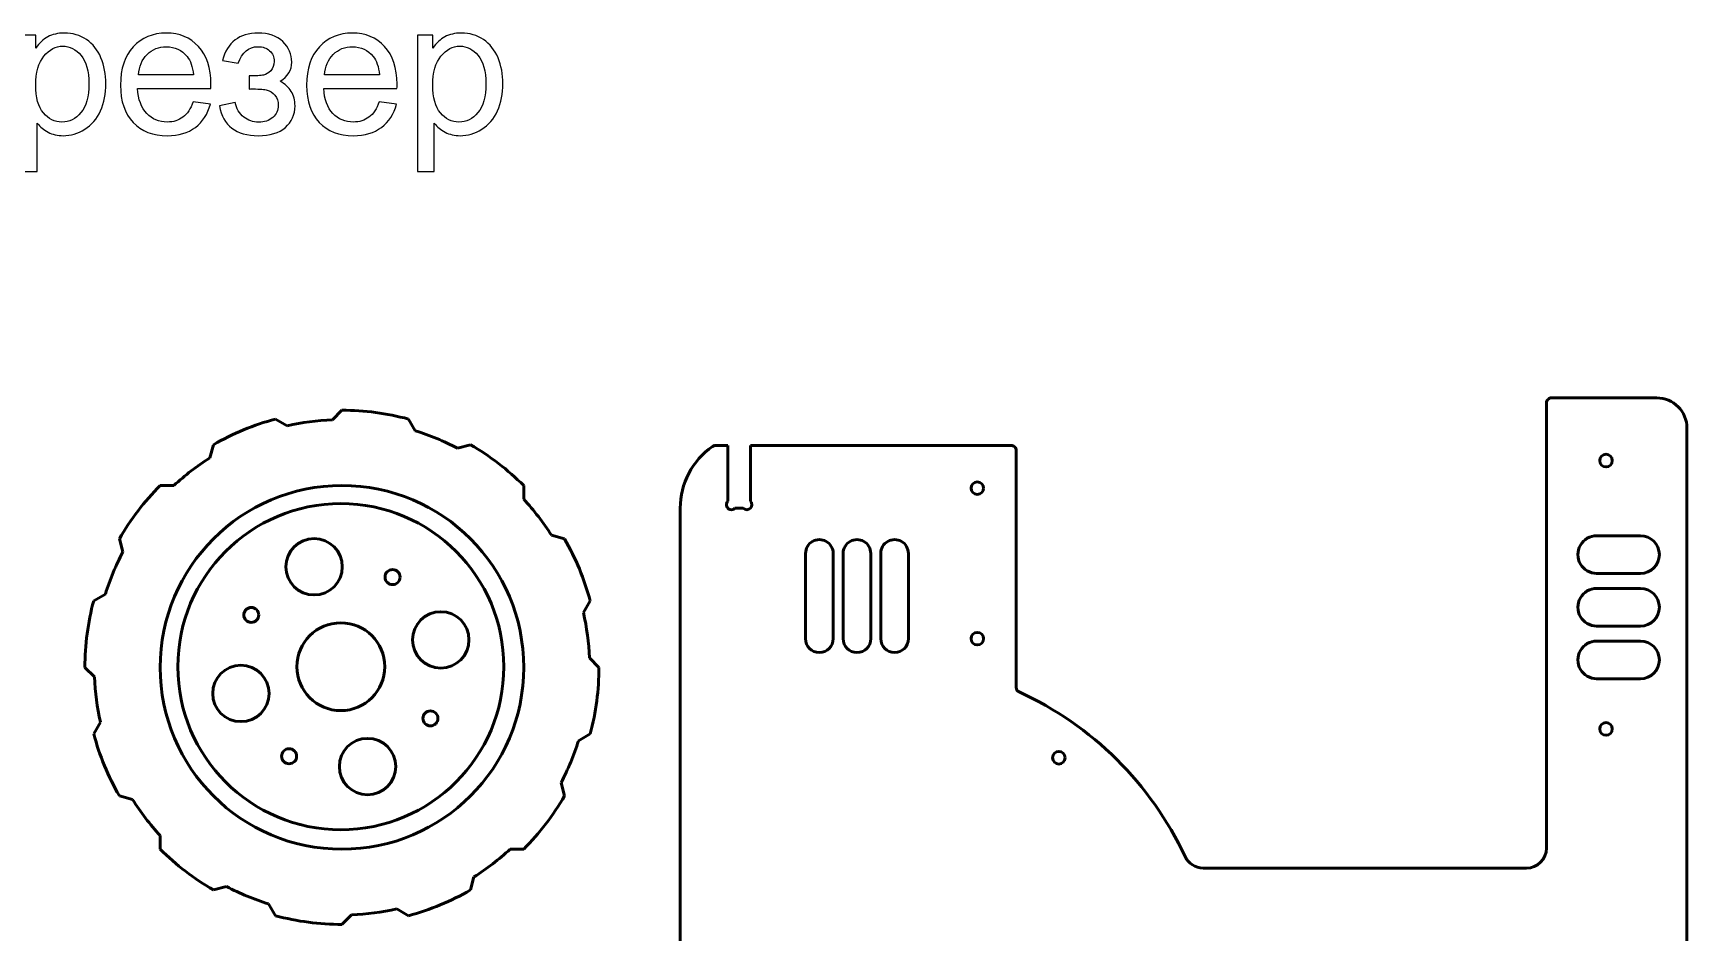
# Model space of a CAD drawing. Header units: millimetres. Extents: x -5696 to 5717, y -1207 to 892.
# Drawn here: x -1529 to -206, y 144 to 864 of the extents above; entities that cross this region are included whole.
import ezdxf

# ---------------------------------------------------------------- set-up
doc = ezdxf.new("R2010")
doc.units = ezdxf.units.MM
doc.header["$MEASUREMENT"] = 0
doc.layers.add('layer 1', color=7, linetype='Continuous')

msp = doc.modelspace()

# ---------------------------------------------------------------- linework, layer by layer
at = {"layer": 'layer 1', "color": 242}
for points, knots in [([(-1538.9148, 753.4453), (-1538.9148, 753.4453), (-1538.9148, 862.3646), (-1538.9148, 862.3646), (-1538.9148, 862.3646), (-1538.9148, 862.3646), (-1526.779, 862.3646), (-1526.779, 862.3646), (-1526.779, 862.3646), (-1526.779, 862.3646), (-1526.779, 852.0238), (-1526.779, 852.0238), (-1526.779, 852.0238), (-1523.922, 856.0185), (-1520.6858, 859.0272), (-1517.0703, 861.0246), (-1517.0703, 861.0246), (-1513.4801, 863.0219), (-1509.1061, 864.0332), (-1503.9737, 864.0332), (-1503.9737, 864.0332), (-1497.2484, 864.0332), (-1491.3322, 862.314), (-1486.1997, 858.8502), (-1486.1997, 858.8502), (-1481.0672, 855.4117), (-1477.1989, 850.5321), (-1474.5695, 844.2619), (-1474.5695, 844.2619), (-1471.9653, 837.9664), (-1470.6506, 831.0895), (-1470.6506, 823.5804), (-1470.6506, 823.5804), (-1470.6506, 815.5657), (-1472.0918, 808.3347), (-1474.974, 801.8875), (-1474.974, 801.8875), (-1477.8563, 795.4657), (-1482.0533, 790.5355), (-1487.565, 787.097), (-1487.565, 787.097), (-1493.0514, 783.6838), (-1498.8412, 781.9645), (-1504.9091, 781.9645), (-1504.9091, 781.9645), (-1509.359, 781.9645), (-1513.3537, 782.9), (-1516.868, 784.7709), (-1516.868, 784.7709), (-1520.4076, 786.6419), (-1523.2899, 788.9932), (-1525.5654, 791.8502), (-1525.5654, 791.8502), (-1525.5654, 791.8502), (-1525.5654, 753.4453), (-1525.5654, 753.4453), (-1525.5654, 753.4453), (-1525.5654, 753.4453), (-1538.9148, 753.4453), (-1538.9148, 753.4453)], [0, 0, 0, 0, 0.0625, 0.0625, 0.0625, 0.0625, 0.125, 0.125, 0.125, 0.125, 0.1875, 0.1875, 0.1875, 0.1875, 0.25, 0.25, 0.25, 0.25, 0.3125, 0.3125, 0.3125, 0.3125, 0.375, 0.375, 0.375, 0.375, 0.4375, 0.4375, 0.4375, 0.4375, 0.5, 0.5, 0.5, 0.5, 0.5625, 0.5625, 0.5625, 0.5625, 0.625, 0.625, 0.625, 0.625, 0.6875, 0.6875, 0.6875, 0.6875, 0.75, 0.75, 0.75, 0.75, 0.8125, 0.8125, 0.8125, 0.8125, 0.875, 0.875, 0.875, 0.875, 1, 1, 1, 1]), ([(-1400.8442, 809.1185), (-1400.8442, 809.1185), (-1387.0396, 807.2981), (-1387.0396, 807.2981), (-1387.0396, 807.2981), (-1389.1887, 799.2834), (-1393.2087, 793.0385), (-1399.0743, 788.614), (-1399.0743, 788.614), (-1404.94, 784.1894), (-1412.4238, 781.9645), (-1421.551, 781.9645), (-1421.551, 781.9645), (-1433.0295, 781.9645), (-1442.1314, 785.5041), (-1448.8566, 792.5834), (-1448.8566, 792.5834), (-1455.5819, 799.6374), (-1458.9446, 809.5736), (-1458.9446, 822.3415), (-1458.9446, 822.3415), (-1458.9446, 835.5393), (-1455.5566, 845.8042), (-1448.7555, 853.0857), (-1448.7555, 853.0857), (-1441.9544, 860.3925), (-1433.1306, 864.0332), (-1422.2842, 864.0332), (-1422.2842, 864.0332), (-1411.7917, 864.0332), (-1403.2208, 860.4683), (-1396.5713, 853.3132), (-1396.5713, 853.3132), (-1389.9219, 846.1581), (-1386.5845, 836.0955), (-1386.5845, 823.1253), (-1386.5845, 823.1253), (-1386.5845, 822.3415), (-1386.6098, 821.1532), (-1386.6604, 819.5857), (-1386.6604, 819.5857), (-1386.6604, 819.5857), (-1445.2917, 819.5857), (-1445.2917, 819.5857), (-1445.2917, 819.5857), (-1444.7861, 810.9642), (-1442.3589, 804.34), (-1437.9596, 799.7638), (-1437.9596, 799.7638), (-1433.5857, 795.1875), (-1428.0993, 792.8868), (-1421.551, 792.8868), (-1421.551, 792.8868), (-1416.6713, 792.8868), (-1412.4996, 794.1762), (-1409.0611, 796.7551), (-1409.0611, 796.7551), (-1405.5974, 799.334), (-1402.8668, 803.4551), (-1400.8442, 809.1185)], [0, 0, 0, 0, 0.0625, 0.0625, 0.0625, 0.0625, 0.125, 0.125, 0.125, 0.125, 0.1875, 0.1875, 0.1875, 0.1875, 0.25, 0.25, 0.25, 0.25, 0.3125, 0.3125, 0.3125, 0.3125, 0.375, 0.375, 0.375, 0.375, 0.4375, 0.4375, 0.4375, 0.4375, 0.5, 0.5, 0.5, 0.5, 0.5625, 0.5625, 0.5625, 0.5625, 0.625, 0.625, 0.625, 0.625, 0.6875, 0.6875, 0.6875, 0.6875, 0.75, 0.75, 0.75, 0.75, 0.8125, 0.8125, 0.8125, 0.8125, 0.875, 0.875, 0.875, 0.875, 1, 1, 1, 1]), ([(-1356.0679, 819.2823), (-1356.0679, 819.2823), (-1356.0679, 829.7495), (-1356.0679, 829.7495), (-1356.0679, 829.7495), (-1350.4551, 829.8), (-1346.6121, 830.0276), (-1344.5894, 830.4068), (-1344.5894, 830.4068), (-1342.5415, 830.8113), (-1340.5947, 831.9744), (-1338.7743, 833.9464), (-1338.7743, 833.9464), (-1336.954, 835.9185), (-1336.0438, 838.371), (-1336.0438, 841.3291), (-1336.0438, 841.3291), (-1336.0438, 844.894), (-1337.2321, 847.7763), (-1339.634, 849.9), (-1339.634, 849.9), (-1342.0358, 852.0491), (-1345.1204, 853.111), (-1348.9381, 853.111), (-1348.9381, 853.111), (-1356.4472, 853.111), (-1361.706, 848.7117), (-1364.7147, 839.9132), (-1364.7147, 839.9132), (-1364.7147, 839.9132), (-1377.4574, 842.037), (-1377.4574, 842.037), (-1377.4574, 842.037), (-1373.5132, 856.7012), (-1363.9562, 864.0332), (-1348.837, 864.0332), (-1348.837, 864.0332), (-1340.443, 864.0332), (-1333.8694, 861.7578), (-1329.0909, 857.1815), (-1329.0909, 857.1815), (-1324.3124, 852.6053), (-1321.9358, 847.1442), (-1321.9358, 840.7981), (-1321.9358, 840.7981), (-1321.9358, 834.4015), (-1325.0456, 829.2944), (-1331.24, 825.5272), (-1331.24, 825.5272), (-1327.2706, 823.4034), (-1324.3124, 820.6981), (-1322.3151, 817.4113), (-1322.3151, 817.4113), (-1320.343, 814.1245), (-1319.357, 810.231), (-1319.357, 805.7306), (-1319.357, 805.7306), (-1319.357, 798.6766), (-1321.9358, 792.9626), (-1327.0683, 788.5634), (-1327.0683, 788.5634), (-1332.226, 784.1641), (-1339.4064, 781.9645), (-1348.66, 781.9645), (-1348.66, 781.9645), (-1366.611, 781.9645), (-1377.0276, 789.9034), (-1379.8845, 805.7811), (-1379.8845, 805.7811), (-1379.8845, 805.7811), (-1367.2936, 808.5117), (-1367.2936, 808.5117), (-1367.2936, 808.5117), (-1366.1559, 803.5057), (-1363.8551, 799.6121), (-1360.366, 796.8562), (-1360.366, 796.8562), (-1356.877, 794.1004), (-1352.9075, 792.7351), (-1348.4072, 792.7351), (-1348.4072, 792.7351), (-1343.9068, 792.7351), (-1340.1649, 793.9992), (-1337.1815, 796.5528), (-1337.1815, 796.5528), (-1334.1981, 799.0811), (-1332.7064, 802.3174), (-1332.7064, 806.2615), (-1332.7064, 806.2615), (-1332.7064, 809.3208), (-1333.6419, 811.9755), (-1335.5128, 814.251), (-1335.5128, 814.251), (-1337.3838, 816.5264), (-1339.3811, 817.9423), (-1341.5049, 818.4985), (-1341.5049, 818.4985), (-1343.6287, 819.08), (-1347.4717, 819.3581), (-1353.034, 819.3581), (-1353.034, 819.3581), (-1353.4891, 819.3581), (-1354.5004, 819.3328), (-1356.0679, 819.2823)], [0, 0, 0, 0, 0.037037037, 0.037037037, 0.037037037, 0.037037037, 0.074074074, 0.074074074, 0.074074074, 0.074074074, 0.111111111, 0.111111111, 0.111111111, 0.111111111, 0.148148148, 0.148148148, 0.148148148, 0.148148148, 0.185185185, 0.185185185, 0.185185185, 0.185185185, 0.222222222, 0.222222222, 0.222222222, 0.222222222, 0.259259259, 0.259259259, 0.259259259, 0.259259259, 0.296296296, 0.296296296, 0.296296296, 0.296296296, 0.333333333, 0.333333333, 0.333333333, 0.333333333, 0.37037037, 0.37037037, 0.37037037, 0.37037037, 0.407407407, 0.407407407, 0.407407407, 0.407407407, 0.444444444, 0.444444444, 0.444444444, 0.444444444, 0.481481481, 0.481481481, 0.481481481, 0.481481481, 0.518518519, 0.518518519, 0.518518519, 0.518518519, 0.555555556, 0.555555556, 0.555555556, 0.555555556, 0.592592593, 0.592592593, 0.592592593, 0.592592593, 0.62962963, 0.62962963, 0.62962963, 0.62962963, 0.666666667, 0.666666667, 0.666666667, 0.666666667, 0.703703704, 0.703703704, 0.703703704, 0.703703704, 0.740740741, 0.740740741, 0.740740741, 0.740740741, 0.777777778, 0.777777778, 0.777777778, 0.777777778, 0.814814815, 0.814814815, 0.814814815, 0.814814815, 0.851851852, 0.851851852, 0.851851852, 0.851851852, 0.888888889, 0.888888889, 0.888888889, 0.888888889, 0.925925926, 0.925925926, 0.925925926, 0.925925926, 1, 1, 1, 1]), ([(-1251.9525, 809.1185), (-1251.9525, 809.1185), (-1238.1479, 807.2981), (-1238.1479, 807.2981), (-1238.1479, 807.2981), (-1240.297, 799.2834), (-1244.317, 793.0385), (-1250.1826, 788.614), (-1250.1826, 788.614), (-1256.0483, 784.1894), (-1263.5321, 781.9645), (-1272.6593, 781.9645), (-1272.6593, 781.9645), (-1284.1378, 781.9645), (-1293.2397, 785.5041), (-1299.9649, 792.5834), (-1299.9649, 792.5834), (-1306.6902, 799.6374), (-1310.0529, 809.5736), (-1310.0529, 822.3415), (-1310.0529, 822.3415), (-1310.0529, 835.5393), (-1306.6649, 845.8042), (-1299.8638, 853.0857), (-1299.8638, 853.0857), (-1293.0627, 860.3925), (-1284.2389, 864.0332), (-1273.3925, 864.0332), (-1273.3925, 864.0332), (-1262.9, 864.0332), (-1254.3291, 860.4683), (-1247.6796, 853.3132), (-1247.6796, 853.3132), (-1241.0302, 846.1581), (-1237.6928, 836.0955), (-1237.6928, 823.1253), (-1237.6928, 823.1253), (-1237.6928, 822.3415), (-1237.7181, 821.1532), (-1237.7687, 819.5857), (-1237.7687, 819.5857), (-1237.7687, 819.5857), (-1296.4, 819.5857), (-1296.4, 819.5857), (-1296.4, 819.5857), (-1295.8944, 810.9642), (-1293.4672, 804.34), (-1289.0679, 799.7638), (-1289.0679, 799.7638), (-1284.694, 795.1875), (-1279.2076, 792.8868), (-1272.6593, 792.8868), (-1272.6593, 792.8868), (-1267.7796, 792.8868), (-1263.6079, 794.1762), (-1260.1694, 796.7551), (-1260.1694, 796.7551), (-1256.7057, 799.334), (-1253.9751, 803.4551), (-1251.9525, 809.1185)], [0, 0, 0, 0, 0.0625, 0.0625, 0.0625, 0.0625, 0.125, 0.125, 0.125, 0.125, 0.1875, 0.1875, 0.1875, 0.1875, 0.25, 0.25, 0.25, 0.25, 0.3125, 0.3125, 0.3125, 0.3125, 0.375, 0.375, 0.375, 0.375, 0.4375, 0.4375, 0.4375, 0.4375, 0.5, 0.5, 0.5, 0.5, 0.5625, 0.5625, 0.5625, 0.5625, 0.625, 0.625, 0.625, 0.625, 0.6875, 0.6875, 0.6875, 0.6875, 0.75, 0.75, 0.75, 0.75, 0.8125, 0.8125, 0.8125, 0.8125, 0.875, 0.875, 0.875, 0.875, 1, 1, 1, 1]), ([(-1221.2841, 753.4453), (-1221.2841, 753.4453), (-1221.2841, 862.3646), (-1221.2841, 862.3646), (-1221.2841, 862.3646), (-1221.2841, 862.3646), (-1209.1483, 862.3646), (-1209.1483, 862.3646), (-1209.1483, 862.3646), (-1209.1483, 862.3646), (-1209.1483, 852.0238), (-1209.1483, 852.0238), (-1209.1483, 852.0238), (-1206.2913, 856.0185), (-1203.0551, 859.0272), (-1199.4396, 861.0246), (-1199.4396, 861.0246), (-1195.8494, 863.0219), (-1191.4754, 864.0332), (-1186.343, 864.0332), (-1186.343, 864.0332), (-1179.6177, 864.0332), (-1173.7015, 862.314), (-1168.569, 858.8502), (-1168.569, 858.8502), (-1163.4365, 855.4117), (-1159.5682, 850.5321), (-1156.9388, 844.2619), (-1156.9388, 844.2619), (-1154.3346, 837.9664), (-1153.0199, 831.0895), (-1153.0199, 823.5804), (-1153.0199, 823.5804), (-1153.0199, 815.5657), (-1154.4611, 808.3347), (-1157.3433, 801.8875), (-1157.3433, 801.8875), (-1160.2256, 795.4657), (-1164.4226, 790.5355), (-1169.9343, 787.097), (-1169.9343, 787.097), (-1175.4207, 783.6838), (-1181.2105, 781.9645), (-1187.2784, 781.9645), (-1187.2784, 781.9645), (-1191.7283, 781.9645), (-1195.723, 782.9), (-1199.2373, 784.7709), (-1199.2373, 784.7709), (-1202.7769, 786.6419), (-1205.6592, 788.9932), (-1207.9347, 791.8502), (-1207.9347, 791.8502), (-1207.9347, 791.8502), (-1207.9347, 753.4453), (-1207.9347, 753.4453), (-1207.9347, 753.4453), (-1207.9347, 753.4453), (-1221.2841, 753.4453), (-1221.2841, 753.4453)], [0, 0, 0, 0, 0.0625, 0.0625, 0.0625, 0.0625, 0.125, 0.125, 0.125, 0.125, 0.1875, 0.1875, 0.1875, 0.1875, 0.25, 0.25, 0.25, 0.25, 0.3125, 0.3125, 0.3125, 0.3125, 0.375, 0.375, 0.375, 0.375, 0.4375, 0.4375, 0.4375, 0.4375, 0.5, 0.5, 0.5, 0.5, 0.5625, 0.5625, 0.5625, 0.5625, 0.625, 0.625, 0.625, 0.625, 0.6875, 0.6875, 0.6875, 0.6875, 0.75, 0.75, 0.75, 0.75, 0.8125, 0.8125, 0.8125, 0.8125, 0.875, 0.875, 0.875, 0.875, 1, 1, 1, 1]), ([(-1526.779, 822.5185), (-1526.779, 812.4306), (-1524.731, 804.9721), (-1520.6605, 800.143), (-1520.6605, 800.143), (-1516.5646, 795.314), (-1511.6091, 792.8868), (-1505.794, 792.8868), (-1505.794, 792.8868), (-1499.8778, 792.8868), (-1494.8212, 795.3898), (-1490.6242, 800.3959), (-1490.6242, 800.3959), (-1486.402, 805.4019), (-1484.3035, 813.1385), (-1484.3035, 823.631), (-1484.3035, 823.631), (-1484.3035, 833.643), (-1486.3514, 841.1268), (-1490.4725, 846.1076), (-1490.4725, 846.1076), (-1494.5937, 851.0883), (-1499.4986, 853.5661), (-1505.2125, 853.5661), (-1505.2125, 853.5661), (-1510.8759, 853.5661), (-1515.882, 850.9113), (-1520.2307, 845.6272), (-1520.2307, 845.6272), (-1524.6046, 840.3178), (-1526.779, 832.6317), (-1526.779, 822.5185)], [0, 0, 0, 0, 0.111111111, 0.111111111, 0.111111111, 0.111111111, 0.222222222, 0.222222222, 0.222222222, 0.222222222, 0.333333333, 0.333333333, 0.333333333, 0.333333333, 0.444444444, 0.444444444, 0.444444444, 0.444444444, 0.555555556, 0.555555556, 0.555555556, 0.555555556, 0.666666667, 0.666666667, 0.666666667, 0.666666667, 0.777777778, 0.777777778, 0.777777778, 0.777777778, 1, 1, 1, 1]), ([(-1444.5332, 830.5079), (-1444.5332, 830.5079), (-1400.6925, 830.5079), (-1400.6925, 830.5079), (-1400.6925, 830.5079), (-1401.274, 837.1321), (-1402.9679, 842.0876), (-1405.7238, 845.3996), (-1405.7238, 845.3996), (-1409.946, 850.5321), (-1415.4578, 853.111), (-1422.2083, 853.111), (-1422.2083, 853.111), (-1428.3268, 853.111), (-1433.4593, 851.063), (-1437.631, 846.9672), (-1437.631, 846.9672), (-1441.7774, 842.8713), (-1444.0781, 837.3849), (-1444.5332, 830.5079)], [0, 0, 0, 0, 0.166666667, 0.166666667, 0.166666667, 0.166666667, 0.333333333, 0.333333333, 0.333333333, 0.333333333, 0.5, 0.5, 0.5, 0.5, 0.666666667, 0.666666667, 0.666666667, 0.666666667, 1, 1, 1, 1]), ([(-1295.6415, 830.5079), (-1295.6415, 830.5079), (-1251.8008, 830.5079), (-1251.8008, 830.5079), (-1251.8008, 830.5079), (-1252.3823, 837.1321), (-1254.0762, 842.0876), (-1256.8321, 845.3996), (-1256.8321, 845.3996), (-1261.0543, 850.5321), (-1266.5661, 853.111), (-1273.3166, 853.111), (-1273.3166, 853.111), (-1279.4351, 853.111), (-1284.5676, 851.063), (-1288.7393, 846.9672), (-1288.7393, 846.9672), (-1292.8857, 842.8713), (-1295.1864, 837.3849), (-1295.6415, 830.5079)], [0, 0, 0, 0, 0.166666667, 0.166666667, 0.166666667, 0.166666667, 0.333333333, 0.333333333, 0.333333333, 0.333333333, 0.5, 0.5, 0.5, 0.5, 0.666666667, 0.666666667, 0.666666667, 0.666666667, 1, 1, 1, 1]), ([(-1209.1483, 822.5185), (-1209.1483, 812.4306), (-1207.1003, 804.9721), (-1203.0298, 800.143), (-1203.0298, 800.143), (-1198.9339, 795.314), (-1193.9784, 792.8868), (-1188.1633, 792.8868), (-1188.1633, 792.8868), (-1182.2471, 792.8868), (-1177.1905, 795.3898), (-1172.9935, 800.3959), (-1172.9935, 800.3959), (-1168.7713, 805.4019), (-1166.6728, 813.1385), (-1166.6728, 823.631), (-1166.6728, 823.631), (-1166.6728, 833.643), (-1168.7207, 841.1268), (-1172.8418, 846.1076), (-1172.8418, 846.1076), (-1176.963, 851.0883), (-1181.8679, 853.5661), (-1187.5818, 853.5661), (-1187.5818, 853.5661), (-1193.2452, 853.5661), (-1198.2513, 850.9113), (-1202.6, 845.6272), (-1202.6, 845.6272), (-1206.9739, 840.3178), (-1209.1483, 832.6317), (-1209.1483, 822.5185)], [0, 0, 0, 0, 0.111111111, 0.111111111, 0.111111111, 0.111111111, 0.222222222, 0.222222222, 0.222222222, 0.222222222, 0.333333333, 0.333333333, 0.333333333, 0.333333333, 0.444444444, 0.444444444, 0.444444444, 0.444444444, 0.555555556, 0.555555556, 0.555555556, 0.555555556, 0.666666667, 0.666666667, 0.666666667, 0.666666667, 0.777777778, 0.777777778, 0.777777778, 0.777777778, 1, 1, 1, 1])]:
    msp.add_open_spline(points, degree=3, knots=knots, dxfattribs=at)
at = {"layer": 'layer 1', "lineweight": 50}
for points, knots in [([(-314.0947, 572.261), (-315.1588, 572.261), (-316.1793, 571.8383), (-316.9317, 571.0859), (-316.9317, 571.0859), (-317.6841, 570.3335), (-318.1067, 569.3131), (-318.1067, 568.249)], [0, 0, 0, 0, 0.333333333, 0.333333333, 0.333333333, 0.333333333, 1, 1, 1, 1]), ([(-205.7707, 548.189), (-205.7707, 554.5733), (-208.3069, 560.6961), (-212.8213, 565.2105), (-212.8213, 565.2105), (-217.3357, 569.7248), (-223.4585, 572.261), (-229.8427, 572.261)], [0, 0, 0, 0, 0.333333333, 0.333333333, 0.333333333, 0.333333333, 1, 1, 1, 1]), ([(-742.3758, 530.135), (-742.3758, 531.1991), (-742.7984, 532.2195), (-743.5509, 532.9719), (-743.5509, 532.9719), (-744.3032, 533.7243), (-745.3237, 534.147), (-746.3878, 534.147)], [0, 0, 0, 0, 0.333333333, 0.333333333, 0.333333333, 0.333333333, 1, 1, 1, 1]), ([(-265.4492, 522.111), (-265.4492, 524.8807), (-267.6945, 527.126), (-270.4642, 527.126), (-270.4642, 527.126), (-273.234, 527.126), (-275.4792, 524.8807), (-275.4792, 522.111), (-275.4792, 522.111), (-275.4792, 519.3413), (-273.234, 517.096), (-270.4643, 517.096), (-270.4643, 517.096), (-267.6945, 517.096), (-265.4493, 519.3413), (-265.4492, 522.111)], [0, 0, 0, 0, 0.2, 0.2, 0.2, 0.2, 0.4, 0.4, 0.4, 0.4, 0.6, 0.6, 0.6, 0.6, 1, 1, 1, 1]), ([(-768.4538, 500.045), (-768.4538, 502.8147), (-770.6991, 505.06), (-773.4688, 505.06), (-773.4688, 505.06), (-776.2384, 505.06), (-778.4838, 502.8147), (-778.4838, 500.045), (-778.4838, 500.045), (-778.4838, 497.2753), (-776.2384, 495.03), (-773.4688, 495.03), (-773.4688, 495.03), (-770.6991, 495.03), (-768.4538, 497.2753), (-768.4538, 500.045)], [0, 0, 0, 0, 0.2, 0.2, 0.2, 0.2, 0.4, 0.4, 0.4, 0.4, 0.6, 0.6, 0.6, 0.6, 1, 1, 1, 1]), ([(-1136.3542, 356.7073), (-1136.3542, 437.0287), (-1201.4676, 502.1421), (-1281.789, 502.1422), (-1281.789, 502.1422), (-1362.1105, 502.1424), (-1427.2239, 437.0291), (-1427.2241, 356.7076), (-1427.2241, 356.7076), (-1427.2244, 276.3861), (-1362.1112, 211.2725), (-1281.7897, 211.2722), (-1281.7897, 211.2722), (-1201.4683, 211.2719), (-1136.3546, 276.385), (-1136.3542, 356.7064)], [0, 0, 0, 0, 0.2, 0.2, 0.2, 0.2, 0.4, 0.4, 0.4, 0.4, 0.6, 0.6, 0.6, 0.6, 1, 1, 1, 1]), ([(-973.0658, 489.6709), (-974.0793, 488.6573), (-974.4751, 487.18), (-974.1042, 485.7956), (-974.1042, 485.7956), (-973.7332, 484.411), (-972.6517, 483.3296), (-971.2672, 482.9586), (-971.2672, 482.9586), (-969.8828, 482.5877), (-968.4054, 482.9835), (-967.3919, 483.997)], [0, 0, 0, 0, 0.25, 0.25, 0.25, 0.25, 0.5, 0.5, 0.5, 0.5, 1, 1, 1, 1]), ([(-960.6855, 483.997), (-959.1188, 482.4302), (-956.5786, 482.4302), (-955.0118, 483.997), (-955.0118, 483.997), (-953.445, 485.5638), (-953.445, 488.104), (-955.0118, 489.6708)], [0, 0, 0, 0, 0.333333333, 0.333333333, 0.333333333, 0.333333333, 1, 1, 1, 1]), ([(-1152.2977, 357.2622), (-1152.2977, 429.2745), (-1210.6752, 487.6521), (-1282.6876, 487.6522), (-1282.6876, 487.6522), (-1354.6999, 487.6523), (-1413.0775, 429.2749), (-1413.0777, 357.2625), (-1413.0777, 357.2625), (-1413.0779, 285.2502), (-1354.7006, 226.8725), (-1282.6882, 226.8722), (-1282.6882, 226.8722), (-1210.6759, 226.8719), (-1152.2981, 285.2492), (-1152.2977, 357.2615)], [0, 0, 0, 0, 0.2, 0.2, 0.2, 0.2, 0.4, 0.4, 0.4, 0.4, 0.6, 0.6, 0.6, 0.6, 1, 1, 1, 1]), ([(-1281.5368, 437.1902), (-1281.5368, 449.6539), (-1291.6407, 459.7576), (-1304.1044, 459.7577), (-1304.1044, 459.7577), (-1316.568, 459.7577), (-1326.6719, 449.6539), (-1326.6719, 437.1902), (-1326.6719, 437.1902), (-1326.6719, 424.7265), (-1316.5681, 414.6227), (-1304.1045, 414.6227), (-1304.1045, 414.6227), (-1291.6408, 414.6226), (-1281.537, 424.7264), (-1281.5368, 437.19)], [0, 0, 0, 0, 0.2, 0.2, 0.2, 0.2, 0.4, 0.4, 0.4, 0.4, 0.6, 0.6, 0.6, 0.6, 1, 1, 1, 1]), ([(-888.8138, 447.889), (-888.8138, 451.8307), (-890.9167, 455.473), (-894.3303, 457.4439), (-894.3303, 457.4439), (-897.7439, 459.4147), (-901.9497, 459.4147), (-905.3633, 457.4439), (-905.3633, 457.4439), (-908.7769, 455.473), (-910.8798, 451.8307), (-910.8798, 447.889)], [0, 0, 0, 0, 0.25, 0.25, 0.25, 0.25, 0.5, 0.5, 0.5, 0.5, 1, 1, 1, 1]), ([(-858.7238, 447.889), (-858.7238, 451.8307), (-860.8267, 455.473), (-864.2403, 457.4439), (-864.2403, 457.4439), (-867.6539, 459.4147), (-871.8597, 459.4147), (-875.2733, 457.4439), (-875.2733, 457.4439), (-878.6869, 455.473), (-880.7898, 451.8307), (-880.7898, 447.889)], [0, 0, 0, 0, 0.25, 0.25, 0.25, 0.25, 0.5, 0.5, 0.5, 0.5, 1, 1, 1, 1]), ([(-828.6338, 447.889), (-828.6338, 451.8307), (-830.7367, 455.473), (-834.1503, 457.4439), (-834.1503, 457.4439), (-837.5639, 459.4147), (-841.7697, 459.4147), (-845.1833, 457.4439), (-845.1833, 457.4439), (-848.5969, 455.473), (-850.6998, 451.8307), (-850.6998, 447.889)], [0, 0, 0, 0, 0.25, 0.25, 0.25, 0.25, 0.5, 0.5, 0.5, 0.5, 1, 1, 1, 1]), ([(-277.9867, 461.931), (-283.3618, 461.931), (-288.3286, 459.0634), (-291.0161, 454.4085), (-291.0161, 454.4085), (-293.7036, 449.7536), (-293.7036, 444.0184), (-291.0161, 439.3635), (-291.0161, 439.3635), (-288.3286, 434.7086), (-283.3618, 431.841), (-277.9867, 431.841)], [0, 0, 0, 0, 0.25, 0.25, 0.25, 0.25, 0.5, 0.5, 0.5, 0.5, 1, 1, 1, 1]), ([(-242.8817, 431.841), (-234.5727, 431.841), (-227.8368, 438.5768), (-227.8367, 446.886), (-227.8367, 446.886), (-227.8367, 455.195), (-234.5726, 461.931), (-242.8817, 461.931)], [0, 0, 0, 0, 0.333333333, 0.333333333, 0.333333333, 0.333333333, 1, 1, 1, 1]), ([(-1235.2959, 428.9237), (-1235.2959, 432.2473), (-1237.9903, 434.9417), (-1241.3139, 434.9417), (-1241.3139, 434.9417), (-1244.6376, 434.9417), (-1247.3319, 432.2473), (-1247.3319, 428.9237), (-1247.3319, 428.9237), (-1247.3319, 425.6), (-1244.6377, 422.9057), (-1241.314, 422.9057), (-1241.314, 422.9057), (-1237.9903, 422.9057), (-1235.2959, 425.5999), (-1235.2959, 428.9236)], [0, 0, 0, 0, 0.2, 0.2, 0.2, 0.2, 0.4, 0.4, 0.4, 0.4, 0.6, 0.6, 0.6, 0.6, 1, 1, 1, 1]), ([(-277.9867, 419.805), (-283.3618, 419.805), (-288.3286, 416.9374), (-291.0161, 412.2825), (-291.0161, 412.2825), (-293.7036, 407.6276), (-293.7036, 401.8924), (-291.0161, 397.2375), (-291.0161, 397.2375), (-288.3286, 392.5826), (-283.3618, 389.715), (-277.9867, 389.715)], [0, 0, 0, 0, 0.25, 0.25, 0.25, 0.25, 0.5, 0.5, 0.5, 0.5, 1, 1, 1, 1]), ([(-242.8817, 389.715), (-234.5727, 389.715), (-227.8368, 396.4508), (-227.8367, 404.76), (-227.8367, 404.76), (-227.8367, 413.069), (-234.5726, 419.805), (-242.8817, 419.805)], [0, 0, 0, 0, 0.333333333, 0.333333333, 0.333333333, 0.333333333, 1, 1, 1, 1]), ([(-1348.3311, 398.636), (-1348.3311, 401.9596), (-1351.0255, 404.654), (-1354.3491, 404.654), (-1354.3491, 404.654), (-1357.6728, 404.654), (-1360.3671, 401.9596), (-1360.3671, 398.636), (-1360.3671, 398.636), (-1360.3671, 395.3123), (-1357.6728, 392.618), (-1354.3491, 392.618), (-1354.3491, 392.618), (-1351.0255, 392.618), (-1348.3311, 395.3123), (-1348.3311, 398.636)], [0, 0, 0, 0, 0.2, 0.2, 0.2, 0.2, 0.4, 0.4, 0.4, 0.4, 0.6, 0.6, 0.6, 0.6, 1, 1, 1, 1]), ([(-1180.1923, 378.6789), (-1180.1923, 391.1425), (-1190.296, 401.2463), (-1202.7597, 401.2464), (-1202.7597, 401.2464), (-1215.2234, 401.2464), (-1225.3272, 391.1425), (-1225.3273, 378.6789), (-1225.3273, 378.6789), (-1225.3273, 366.2152), (-1215.2235, 356.1114), (-1202.7598, 356.1114), (-1202.7598, 356.1114), (-1190.2961, 356.1113), (-1180.1923, 366.215), (-1180.1923, 378.6787)], [0, 0, 0, 0, 0.2, 0.2, 0.2, 0.2, 0.4, 0.4, 0.4, 0.4, 0.6, 0.6, 0.6, 0.6, 1, 1, 1, 1]), ([(-1247.5827, 357.2622), (-1247.5827, 376.6501), (-1263.2997, 392.3672), (-1282.6877, 392.3672), (-1282.6877, 392.3672), (-1302.0756, 392.3672), (-1317.7927, 376.6502), (-1317.7927, 357.2623), (-1317.7927, 357.2623), (-1317.7928, 337.8743), (-1302.0758, 322.1573), (-1282.6879, 322.1572), (-1282.6879, 322.1572), (-1263.2999, 322.1571), (-1247.5828, 337.8741), (-1247.5827, 357.262)], [0, 0, 0, 0, 0.2, 0.2, 0.2, 0.2, 0.4, 0.4, 0.4, 0.4, 0.6, 0.6, 0.6, 0.6, 1, 1, 1, 1]), ([(-768.4538, 379.685), (-768.4538, 382.4547), (-770.6991, 384.7), (-773.4688, 384.7), (-773.4688, 384.7), (-776.2384, 384.7), (-778.4838, 382.4547), (-778.4838, 379.685), (-778.4838, 379.685), (-778.4838, 376.9153), (-776.2384, 374.67), (-773.4688, 374.67), (-773.4688, 374.67), (-770.6991, 374.67), (-768.4538, 376.9153), (-768.4538, 379.685)], [0, 0, 0, 0, 0.2, 0.2, 0.2, 0.2, 0.4, 0.4, 0.4, 0.4, 0.6, 0.6, 0.6, 0.6, 1, 1, 1, 1]), ([(-910.8798, 379.685), (-910.8798, 373.5917), (-905.9401, 368.652), (-899.8468, 368.652), (-899.8468, 368.652), (-893.7534, 368.652), (-888.8138, 373.5916), (-888.8138, 379.685)], [0, 0, 0, 0, 0.333333333, 0.333333333, 0.333333333, 0.333333333, 1, 1, 1, 1]), ([(-880.7898, 379.685), (-880.7898, 373.5917), (-875.8501, 368.652), (-869.7568, 368.652), (-869.7568, 368.652), (-863.6634, 368.652), (-858.7238, 373.5916), (-858.7238, 379.685)], [0, 0, 0, 0, 0.333333333, 0.333333333, 0.333333333, 0.333333333, 1, 1, 1, 1]), ([(-850.6998, 379.685), (-850.6998, 373.5917), (-845.7601, 368.652), (-839.6668, 368.652), (-839.6668, 368.652), (-833.5734, 368.652), (-828.6338, 373.5916), (-828.6338, 379.685)], [0, 0, 0, 0, 0.333333333, 0.333333333, 0.333333333, 0.333333333, 1, 1, 1, 1]), ([(-277.9867, 377.679), (-283.3618, 377.679), (-288.3286, 374.8114), (-291.0161, 370.1565), (-291.0161, 370.1565), (-293.7036, 365.5016), (-293.7036, 359.7664), (-291.0161, 355.1115), (-291.0161, 355.1115), (-288.3286, 350.4566), (-283.3618, 347.589), (-277.9867, 347.589)], [0, 0, 0, 0, 0.25, 0.25, 0.25, 0.25, 0.5, 0.5, 0.5, 0.5, 1, 1, 1, 1]), ([(-242.8817, 347.589), (-234.5727, 347.589), (-227.8368, 354.3248), (-227.8367, 362.634), (-227.8367, 362.634), (-227.8367, 370.943), (-234.5726, 377.679), (-242.8817, 377.679)], [0, 0, 0, 0, 0.333333333, 0.333333333, 0.333333333, 0.333333333, 1, 1, 1, 1]), ([(-1340.0482, 335.8456), (-1340.0482, 348.3092), (-1350.152, 358.4131), (-1362.6157, 358.4131), (-1362.6157, 358.4131), (-1375.0793, 358.4131), (-1385.1832, 348.3093), (-1385.1832, 335.8457), (-1385.1832, 335.8457), (-1385.1832, 323.382), (-1375.0794, 313.2782), (-1362.6158, 313.2781), (-1362.6158, 313.2781), (-1350.1521, 313.2781), (-1340.0483, 323.3818), (-1340.0482, 335.8455)], [0, 0, 0, 0, 0.2, 0.2, 0.2, 0.2, 0.4, 0.4, 0.4, 0.4, 0.6, 0.6, 0.6, 0.6, 1, 1, 1, 1]), ([(-1205.0082, 315.8885), (-1205.0082, 319.2121), (-1207.7026, 321.9065), (-1211.0262, 321.9065), (-1211.0262, 321.9065), (-1214.3499, 321.9065), (-1217.0442, 319.2121), (-1217.0442, 315.8885), (-1217.0442, 315.8885), (-1217.0442, 312.5648), (-1214.35, 309.8705), (-1211.0263, 309.8705), (-1211.0263, 309.8705), (-1207.7027, 309.8705), (-1205.0083, 312.5648), (-1205.0082, 315.8885)], [0, 0, 0, 0, 0.2, 0.2, 0.2, 0.2, 0.4, 0.4, 0.4, 0.4, 0.6, 0.6, 0.6, 0.6, 1, 1, 1, 1]), ([(-265.4492, 307.469), (-265.4492, 310.2387), (-267.6945, 312.484), (-270.4642, 312.484), (-270.4642, 312.484), (-273.234, 312.484), (-275.4792, 310.2388), (-275.4792, 307.469), (-275.4792, 307.469), (-275.4792, 304.6993), (-273.234, 302.454), (-270.4643, 302.454), (-270.4643, 302.454), (-267.6945, 302.454), (-265.4493, 304.6993), (-265.4492, 307.469)], [0, 0, 0, 0, 0.2, 0.2, 0.2, 0.2, 0.4, 0.4, 0.4, 0.4, 0.6, 0.6, 0.6, 0.6, 1, 1, 1, 1]), ([(-1318.0434, 285.6008), (-1318.0434, 288.9244), (-1320.7378, 291.6188), (-1324.0614, 291.6188), (-1324.0614, 291.6188), (-1327.3851, 291.6188), (-1330.0794, 288.9244), (-1330.0794, 285.6008), (-1330.0794, 285.6008), (-1330.0794, 282.2771), (-1327.3852, 279.5828), (-1324.0614, 279.5828), (-1324.0614, 279.5828), (-1320.7378, 279.5828), (-1318.0434, 282.2771), (-1318.0434, 285.6008)], [0, 0, 0, 0, 0.2, 0.2, 0.2, 0.2, 0.4, 0.4, 0.4, 0.4, 0.6, 0.6, 0.6, 0.6, 1, 1, 1, 1]), ([(-1238.7036, 277.3342), (-1238.7036, 289.7979), (-1248.8074, 299.9017), (-1261.271, 299.9017), (-1261.271, 299.9017), (-1273.7347, 299.9017), (-1283.8385, 289.798), (-1283.8386, 277.3343), (-1283.8386, 277.3343), (-1283.8386, 264.8707), (-1273.7348, 254.7668), (-1261.2711, 254.7667), (-1261.2711, 254.7667), (-1248.8076, 254.7667), (-1238.7036, 264.8705), (-1238.7036, 277.3341)], [0, 0, 0, 0, 0.2, 0.2, 0.2, 0.2, 0.4, 0.4, 0.4, 0.4, 0.6, 0.6, 0.6, 0.6, 1, 1, 1, 1]), ([(-703.2588, 284.4), (-703.2588, 287.1697), (-705.5041, 289.415), (-708.2738, 289.415), (-708.2738, 289.415), (-711.0434, 289.415), (-713.2888, 287.1698), (-713.2888, 284.4), (-713.2888, 284.4), (-713.2888, 281.6303), (-711.0434, 279.385), (-708.2738, 279.385), (-708.2738, 279.385), (-705.5041, 279.385), (-703.2588, 281.6303), (-703.2588, 284.4)], [0, 0, 0, 0, 0.2, 0.2, 0.2, 0.2, 0.4, 0.4, 0.4, 0.4, 0.6, 0.6, 0.6, 0.6, 1, 1, 1, 1])]:
    msp.add_open_spline(points, degree=3, knots=knots, dxfattribs=at)
for points in [[(-229.8427, 572.261), (-229.8427, 572.261), (-314.0947, 572.261), (-314.0947, 572.261)], [(-1281.7892, 562.3222), (-1281.7892, 562.3222), (-1289.4602, 554.6511), (-1289.4602, 554.6511)], [(-1228.5721, 555.316), (-1245.9287, 559.9667), (-1263.8202, 562.3222), (-1281.7892, 562.3222)], [(-318.1067, 568.249), (-318.1067, 568.249), (-318.1067, 212.184), (-318.1067, 212.184)], [(-1335.0063, 555.316), (-1352.3629, 550.6653), (-1369.0351, 543.7595), (-1384.5967, 534.7751)], [(-1325.6111, 549.8918), (-1325.6111, 549.8918), (-1335.0063, 555.316), (-1335.0063, 555.316)], [(-1289.4602, 554.6511), (-1301.6313, 554.1794), (-1313.7328, 552.5862), (-1325.6111, 549.8918)], [(-1223.1478, 545.9209), (-1223.1478, 545.9209), (-1228.5721, 555.316), (-1228.5721, 555.316)], [(-1189.4605, 531.9672), (-1200.2368, 537.6442), (-1211.5136, 542.3152), (-1223.1478, 545.9209)], [(-205.7707, 49.698), (-205.7707, 49.698), (-205.7707, 548.189), (-205.7707, 548.189)], [(-1384.5967, 534.7751), (-1384.5967, 534.7751), (-1387.4045, 524.2961), (-1387.4045, 524.2961)], [(-1178.9817, 534.7751), (-1178.9817, 534.7751), (-1189.4605, 531.9672), (-1189.4605, 531.9672)], [(-1136.3974, 502.0989), (-1149.1033, 514.8049), (-1163.4201, 525.7905), (-1178.9817, 534.7751)], [(-985.3211, 533.4305), (-1001.5191, 522.1844), (-1011.1798, 503.7163), (-1011.1798, 483.997)], [(-983.033, 534.147), (-983.8509, 534.147), (-984.6492, 533.897), (-985.3211, 533.4305)], [(-973.0658, 534.147), (-973.0658, 534.147), (-983.033, 534.147), (-983.033, 534.147)], [(-973.0658, 489.6709), (-973.0658, 489.6709), (-973.0658, 534.147), (-973.0658, 534.147)], [(-955.0118, 534.147), (-955.0118, 534.147), (-955.0118, 489.6709), (-955.0118, 489.6709)], [(-746.3878, 534.147), (-746.3878, 534.147), (-955.0118, 534.147), (-955.0118, 534.147)], [(-742.3758, 340.7271), (-742.3758, 340.7271), (-742.3758, 530.135), (-742.3758, 530.135)], [(-1387.4045, 524.2961), (-1397.709, 517.8021), (-1407.3927, 510.3717), (-1416.3323, 502.0989)], [(-1427.1809, 502.0989), (-1439.8869, 489.393), (-1450.8725, 475.0763), (-1459.857, 459.5148)], [(-1416.3323, 502.0989), (-1416.3323, 502.0989), (-1427.1809, 502.0989), (-1427.1809, 502.0989)], [(-1136.3974, 491.2504), (-1136.3974, 491.2504), (-1136.3974, 502.0989), (-1136.3974, 502.0989)], [(-1114.2002, 462.3226), (-1120.6943, 472.6271), (-1128.1248, 482.3107), (-1136.3974, 491.2504)], [(-1011.1798, 483.997), (-1011.1798, 483.997), (-1011.1798, 116.6319), (-1011.1798, 116.6319)], [(-960.6855, 483.997), (-960.6855, 483.997), (-967.3919, 483.997), (-967.3919, 483.997)], [(-1459.857, 459.5148), (-1459.857, 459.5148), (-1457.0491, 449.0358), (-1457.0491, 449.0358)], [(-1103.7214, 459.5148), (-1103.7214, 459.5148), (-1114.2002, 462.3226), (-1114.2002, 462.3226)], [(-1083.1803, 409.9243), (-1087.8311, 427.2809), (-1094.7369, 443.9531), (-1103.7214, 459.5148)], [(-277.9867, 461.931), (-277.9867, 461.931), (-242.8817, 461.931), (-242.8817, 461.931)], [(-1457.0491, 449.0358), (-1462.7262, 438.2596), (-1467.3972, 426.9828), (-1471.0029, 415.3486)], [(-910.8798, 379.685), (-910.8798, 379.685), (-910.8798, 447.889), (-910.8798, 447.889)], [(-888.8138, 447.889), (-888.8138, 447.889), (-888.8138, 379.685), (-888.8138, 379.685)], [(-880.7898, 379.685), (-880.7898, 379.685), (-880.7898, 447.889), (-880.7898, 447.889)], [(-858.7238, 447.889), (-858.7238, 447.889), (-858.7238, 379.685), (-858.7238, 379.685)], [(-850.6998, 379.685), (-850.6998, 379.685), (-850.6998, 447.889), (-850.6998, 447.889)], [(-828.6338, 447.889), (-828.6338, 447.889), (-828.6338, 379.685), (-828.6338, 379.685)], [(-242.8817, 431.841), (-242.8817, 431.841), (-277.9867, 431.841), (-277.9867, 431.841)], [(-1471.0029, 415.3486), (-1471.0029, 415.3486), (-1480.398, 409.9243), (-1480.398, 409.9243)], [(-277.9867, 419.805), (-277.9867, 419.805), (-242.8817, 419.805), (-242.8817, 419.805)], [(-1480.398, 409.9243), (-1485.0487, 392.5676), (-1487.4041, 374.6762), (-1487.4041, 356.7073)], [(-1088.6046, 400.5291), (-1088.6046, 400.5291), (-1083.1803, 409.9243), (-1083.1803, 409.9243)], [(-1083.8452, 364.3783), (-1084.3169, 376.5493), (-1085.9101, 388.6508), (-1088.6046, 400.5291)], [(-242.8817, 389.715), (-242.8817, 389.715), (-277.9867, 389.715), (-277.9867, 389.715)], [(-277.9867, 377.679), (-277.9867, 377.679), (-242.8817, 377.679), (-242.8817, 377.679)], [(-1076.1742, 356.7073), (-1076.1742, 356.7073), (-1083.8452, 364.3783), (-1083.8452, 364.3783)], [(-1487.4041, 356.7073), (-1487.4041, 356.7073), (-1479.7331, 349.0361), (-1479.7331, 349.0361)], [(-1479.7331, 349.0361), (-1479.2614, 336.8651), (-1477.6682, 324.7636), (-1474.9737, 312.8853)], [(-1083.1803, 303.4902), (-1078.5297, 320.8465), (-1076.1743, 338.7375), (-1076.1742, 356.7061)], [(-242.8817, 347.589), (-242.8817, 347.589), (-277.9867, 347.589), (-277.9867, 347.589)], [(-742.3758, 340.7271), (-742.3758, 339.1574), (-741.4603, 337.7319), (-740.033, 337.0787)], [(-607.3265, 205.3945), (-634.5278, 263.6506), (-681.5682, 310.3288), (-740.033, 337.0787)], [(-1474.9737, 312.8853), (-1474.9737, 312.8853), (-1480.398, 303.4902), (-1480.398, 303.4902)], [(-1480.398, 303.4902), (-1475.7473, 286.1335), (-1468.8415, 269.4613), (-1459.857, 253.8997)], [(-1106.5292, 264.3786), (-1100.8522, 275.1548), (-1096.1811, 286.4317), (-1092.5754, 298.0659)], [(-1092.5754, 298.0659), (-1092.5754, 298.0659), (-1083.1803, 303.4902), (-1083.1803, 303.4902)], [(-1459.857, 253.8997), (-1459.857, 253.8997), (-1449.3781, 251.0919), (-1449.3781, 251.0919)], [(-1136.3974, 211.3155), (-1123.6914, 224.0214), (-1112.7059, 238.3381), (-1103.7214, 253.8997)], [(-1103.7214, 253.8997), (-1103.7214, 253.8997), (-1106.5292, 264.3786), (-1106.5292, 264.3786)], [(-1449.3781, 251.0919), (-1442.8842, 240.7873), (-1435.4536, 231.1038), (-1427.1809, 222.164)], [(-1427.1809, 222.164), (-1427.1809, 222.164), (-1427.1809, 211.3155), (-1427.1809, 211.3155)], [(-334.1547, 196.136), (-325.2917, 196.136), (-318.1068, 203.3209), (-318.1067, 212.1839)], [(-1427.1809, 211.3155), (-1414.475, 198.6095), (-1400.1583, 187.6239), (-1384.5967, 178.6394)], [(-1176.1739, 189.1183), (-1165.8693, 195.6123), (-1156.1857, 203.0428), (-1147.246, 211.3155)], [(-1147.246, 211.3155), (-1147.246, 211.3155), (-1136.3974, 211.3155), (-1136.3974, 211.3155)], [(-607.3265, 205.3945), (-604.6891, 199.7461), (-599.0194, 196.136), (-592.7855, 196.136)], [(-1178.9817, 178.6394), (-1178.9817, 178.6394), (-1176.1739, 189.1183), (-1176.1739, 189.1183)], [(-334.1547, 196.136), (-334.1547, 196.136), (-592.7855, 196.136), (-592.7855, 196.136)], [(-1384.5967, 178.6394), (-1384.5967, 178.6394), (-1374.1178, 181.4472), (-1374.1178, 181.4472)], [(-1374.1178, 181.4472), (-1363.3415, 175.7702), (-1352.0647, 171.0992), (-1340.4305, 167.4935)], [(-1228.5721, 158.0984), (-1211.2154, 162.7491), (-1194.5432, 169.655), (-1178.9817, 178.6394)], [(-1340.4305, 167.4935), (-1340.4305, 167.4935), (-1335.0063, 158.0984), (-1335.0063, 158.0984)], [(-1274.1181, 158.7633), (-1261.9471, 159.235), (-1249.8456, 160.8282), (-1237.9672, 163.5226)], [(-1237.9672, 163.5226), (-1237.9672, 163.5226), (-1228.5721, 158.0984), (-1228.5721, 158.0984)], [(-1335.0063, 158.0984), (-1317.6496, 153.4477), (-1299.7582, 151.0922), (-1281.7892, 151.0922)], [(-1281.7892, 151.0922), (-1281.7892, 151.0922), (-1274.1181, 158.7633), (-1274.1181, 158.7633)]]:
    msp.add_open_spline(points, degree=3, dxfattribs=at)

doc.saveas('drawing.dxf')
